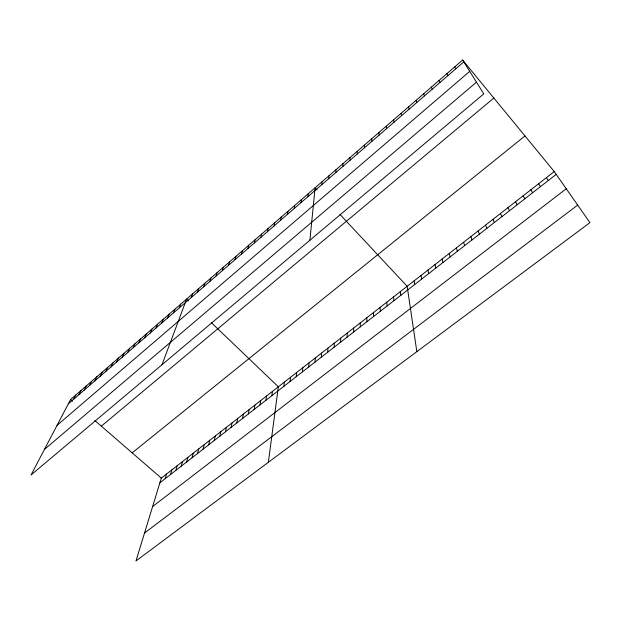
<?xml version="1.0" encoding="UTF-8"?>
<svg xmlns="http://www.w3.org/2000/svg" width="621" height="621" viewBox="0 0 621 621"><rect width="100%" height="100%" fill="white"/><g stroke="black" fill="none" stroke-linecap="round" stroke-linejoin="round"><path stroke-width="0.93" d="M342.901 166.405L342.932 163.68M340.65 342.132L340.696 338.15M334.176 347.17L334.277 343.157M335.806 172.545L335.899 169.774M327.748 352.169L327.904 348.125M321.368 357.137L321.577 353.07M328.75 178.646L328.913 175.828M315.018 362.074L315.282 357.983M308.715 366.98L309.025 362.858M321.748 184.701L321.973 181.837M302.45 371.863L302.815 367.71M296.225 376.706L296.636 372.522M309.895 240.242L315.08 187.798L317.067 189.917M290.038 381.519L290.504 377.312M307.892 196.686L308.241 193.729M283.89 386.301L284.402 382.07M268.365 462.303L278.34 386.798L211.35 322.687M301.03 202.609L301.441 199.613M271.819 395.693L272.433 391.409M265.897 400.304L266.556 395.996M294.222 208.501L294.696 205.458M260.013 404.884L260.719 400.553M287.461 214.346L287.989 211.264M254.168 409.433L254.913 405.078M248.353 413.959L249.145 409.581M242.57 418.461L243.409 414.052M280.739 220.152L281.336 217.024M236.826 422.932L237.711 418.5M274.071 225.92L274.723 222.753M231.113 427.372L232.044 422.924M225.439 431.789L226.409 427.318M267.449 231.649L268.156 228.443M219.795 436.183L220.804 431.688M214.191 440.545L215.239 436.027M260.867 237.338L261.627 234.094M208.609 444.884L209.704 440.351M203.067 449.2L204.2 444.644M254.331 242.99L255.146 239.706M197.563 453.485L198.736 448.905M192.083 457.747L193.294 453.151M247.841 248.602L248.71 245.279M186.634 461.985L187.891 457.367M241.39 254.183L242.314 250.814M181.223 466.2L182.512 461.566M175.836 470.392L177.171 465.734M234.986 259.718L235.964 256.318M170.488 474.553L171.854 469.88M165.17 478.698L166.575 474.002M228.621 265.221L229.654 261.775M554.235 171.551L161.32 478.1L135.976 560.965L589.95 222.636L554.235 171.551L462.622 60.035L70.592 399.528L31.05 474.964L483.79 93.864L462.622 60.035M222.302 270.686L223.389 267.209M216.023 276.112L217.164 272.596M209.789 281.507L210.977 277.952M203.595 286.863L204.829 283.277M197.439 292.18L198.728 288.563M191.33 297.467L192.657 293.818M161.98 364.752L186.634 299.035L188.605 300.921M179.329 307.837L180.758 304.119M173.445 312.93L174.92 309.18M167.6 317.983L169.122 314.203M161.786 323.005L163.354 319.194M156.018 327.997L157.625 324.154M150.282 332.957L151.928 329.091M144.577 337.886L146.269 333.989M138.91 342.784L140.649 338.856M133.282 347.659L135.06 343.7M127.685 352.495L129.51 348.505M122.127 357.3L123.983 353.287M116.601 362.082L118.502 358.038M111.105 366.832L113.045 362.757M105.648 371.552L107.627 367.453M100.222 376.241L102.24 372.119M94.834 380.906L96.884 376.753M89.471 385.54L91.566 381.364M84.145 390.143L86.272 385.944M78.851 394.723L81.017 390.5M73.588 399.272L75.785 395.026M68.357 403.797L463.786 61.89M57.062 425.346L469.709 71.361M44.425 449.457L476.478 82.174M101.339 426.153L493.85 98.04M132.172 452.856L524.978 135.937M159.876 482.812L556.214 174.377M152.611 506.557L566.267 188.753M144.514 533.051L577.677 205.085M70.592 399.528L72.533 401.205M94.811 420.502L161.32 478.1M339.951 214.4L407.166 286.289L416.838 351.649M546.395 177.668L548.289 180.54M538.601 183.746L540.417 186.673M530.862 189.785L532.601 192.751M454.727 66.874L455.806 68.791M523.185 195.778L524.838 198.79M515.554 201.732L517.13 204.79M446.887 73.658L447.888 75.638M507.978 207.639L509.484 210.744M500.456 213.508L501.884 216.659M439.109 80.396L440.025 82.43M492.981 219.337L494.339 222.528M431.385 87.087L432.224 89.176M485.56 225.128L486.841 228.357M478.193 230.88L479.396 234.156M423.716 93.724L424.477 95.875M470.873 236.593L472.007 239.9M463.6 242.26L464.671 245.613M416.109 100.315L416.792 102.519M456.381 247.895L457.382 251.288M449.208 253.492L450.14 256.923M408.556 106.859L409.161 109.117M442.082 259.05L442.944 262.52M401.05 113.356L401.585 115.669M435.003 264.569L435.802 268.078M427.978 270.057L428.707 273.597M393.605 119.806L394.063 122.174M420.999 275.499L421.667 279.085M414.06 280.917L414.665 284.534M386.208 126.203L386.596 128.632M400.328 291.629L400.801 295.317M378.872 132.56L379.183 135.036M393.528 296.931L393.939 300.657M371.583 138.879L371.824 141.402M386.767 302.202L387.124 305.959M380.06 307.442L380.355 311.23M364.341 145.143L364.511 147.72M373.392 312.642L373.632 316.469M366.77 317.812L366.949 321.662M357.153 151.369L357.261 153.992M360.188 322.943L360.304 326.832M353.644 328.043L353.714 331.963M350.019 157.548L350.058 160.226M347.147 333.112L347.162 337.063"/></g></svg>
